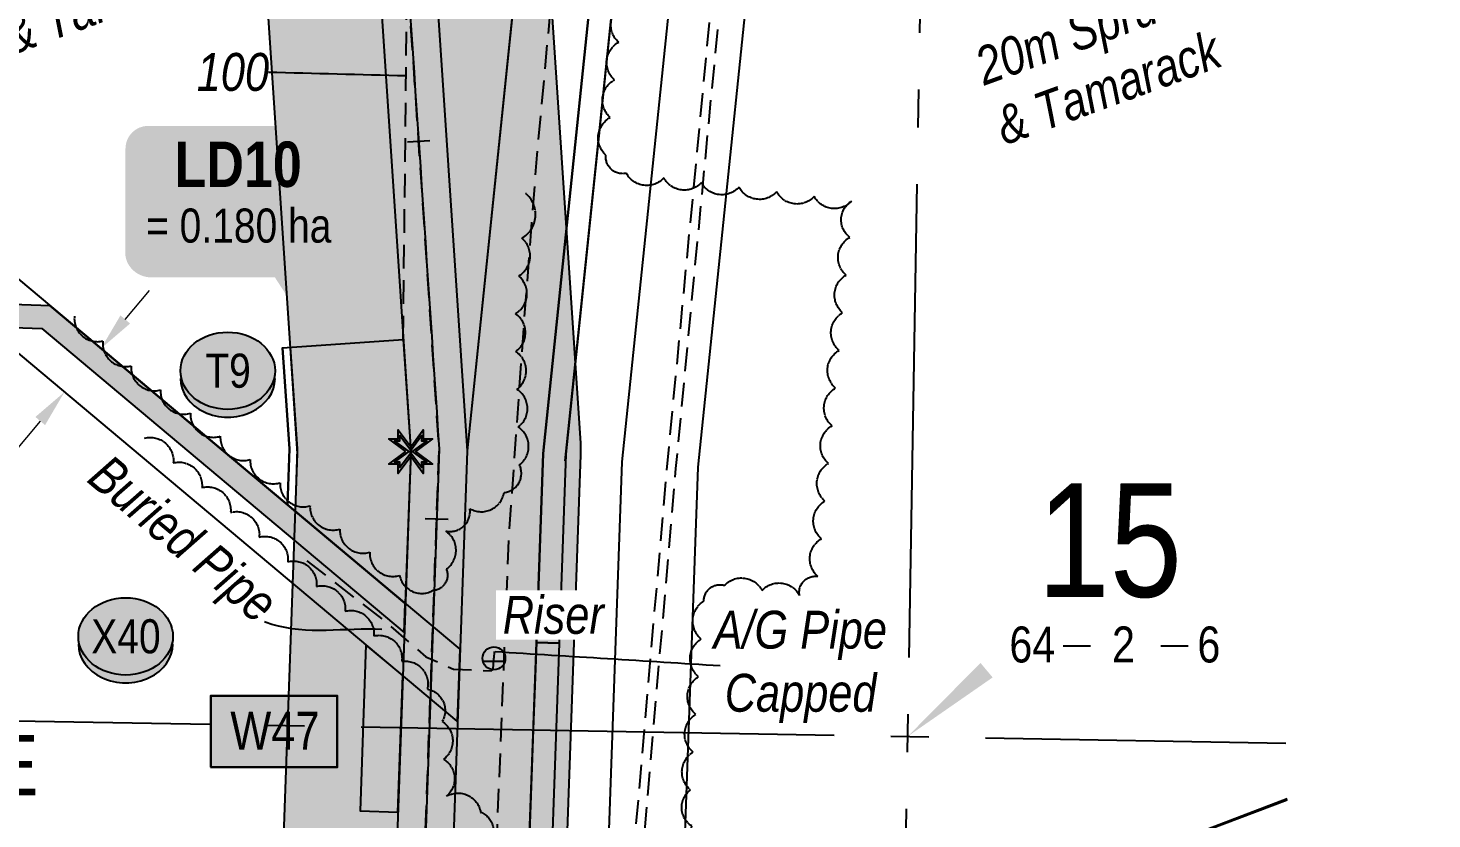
# Model space of a CAD drawing. Extents: x 406232 to 435383, y 6039561 to 6052989.
# Drawn here: x 421205.4 to 421576.4, y 6044034.9 to 6044243.8 of the extents above; entities that cross this region are included whole.
import ezdxf
from ezdxf.enums import TextEntityAlignment as Align

# ---------------------------------------------------------------- set-up
doc = ezdxf.new("R2010")
doc.units = 0
doc.header["$LTSCALE"] = 5
doc.header["$PDSIZE"] = 0.5
for name, pattern in [('0', [1, 1, 0]), ('foc-QUARTERLINE', [33, 25, -3, 2, -3]), ('foc-TIELINE', [1.875, 1.25, -0.625]), ('UG_PIPE', [1.875, 1.25, -0.625])]:
    doc.linetypes.add(name, pattern=pattern)
doc.layers.get('Defpoints').update_dxf_attribs({"color": 9})
for name, color, linetype in [('10', 1, 'Continuous'), ('9', 3, 'Continuous'), ('AS-PIPE-AG', 44, 'Continuous'), ('AS-PIPE-UG', 44, 'UG_PIPE'), ('AS-PIPE-UG-T', 44, 'Continuous'), ('AS-SYMBOL', 7, 'Continuous'), ('DETAIL-T', 7, 'Continuous'), ('F-RW', 190, 'Continuous'), ('L-MON', 1, 'Continuous'), ('L-SECLBL', 7, 'Continuous'), ('L-SECQ', 8, 'foc-QUARTERLINE'), ('P-BUFFER-H 100m', 191, 'Continuous'), ('P-BUFFER-H 30m', 51, 'Continuous'), ('P-CHAINAGE-CL', 201, 'foc-TIELINE'), ('P-CROSSINGS', 250, 'Continuous'), ('P-PROPOSED', 10, 'Continuous'), ('P-PROPOSED-H', 21, 'Continuous'), ('P-TEMP-BLOCKS', 250, 'Continuous'), ('P-TEMP-H', 41, 'Continuous'), ('P-TEMP_LOG DECK', 46, 'Continuous'), ('P-TEMP_WORKSPACE', 46, 'Continuous'), ('P-WORKAREA', 113, 'Continuous'), ('P-WORKAREA-H', 111, 'Continuous'), ('T-BUSH', 110, '0'), ('T-BUSH-T', 110, 'Continuous'), ('T-TIE', 201, 'foc-TIELINE'), ('WETLAND', 143, 'Continuous')]:
    doc.layers.add(name, color=color, linetype=linetype)
for name, color, linetype, lineweight in [('AS-GENERAL', 48, 'Continuous', 18), ('F-RW-T', 190, 'Continuous', 9), ('T-TIE-T', 201, 'Continuous', 18)]:
    doc.layers.add(name, color=color, linetype=linetype, lineweight=lineweight)
doc.layers.add('P-100m WELL BORE BUFFER', color=7, linetype='Continuous', true_color=0xf5ffd6)
doc.styles.add('80', font='ARIALN.TTF', dxfattribs={"height": 10})
doc.styles.add('80CG', font='ARIALN.TTF', dxfattribs={"height": 10})
doc.styles.add('80L', font='ARIALN.TTF', dxfattribs={"height": 10})
doc.styles.add('BOLD', font='ARIALNB.TTF')
doc.styles.add('Crossing', font='ARIALN.TTF', dxfattribs={"height": 10})
doc.styles.add('SIMPLEX', font='ARIALN.TTF')
doc.dimstyles.new('Compass 5 000', dxfattribs={"dimscale": 5, "dimtxt": 9, "dimasz": 2, "dimexe": 0.2, "dimexo": 0.0625, "dimgap": 0.5, "dimtad": 0, "dimtih": 1, "dimtoh": 1, "dimzin": 0, "dimdsep": 46, "dimtxsty": '80CG', "dimcen": 0.1, "dimse1": 1, "dimse2": 1, "dimclrd": 256, "dimclrt": 256, "dimaunit": 1, "dimadec": 4, "dimazin": 0, "dimtfac": 0.06, "dimtofl": 0, "dimtmove": 0, "dimatfit": 1, "dimfxl": 0.2, "dimtolj": 1, "dimtzin": 0, "dimlwd": -1, "dimarcsym": 0})

# ---------------------------------------------------------------- blocks, each defined once
blk = doc.blocks.new('L-SECLBL')
at = {"layer": '9', "color": 7}
for p, q in [((-5.08, -27.83), (-12.29, -27.83)), ((20.7, -27.83), (13.5, -27.83))]:
    blk.add_line(p, q, dxfattribs=at)
at = {"layer": '10', "color": 2, "style": 'SIMPLEX'}
blk.add_attdef('SEC', text='', height=30, dxfattribs=at).set_placement((0, 0), align=Align.MIDDLE)
at = {"layer": '10', "color": 5, "style": '80L'}
blk.add_attdef('TWP', text='', height=9.5, dxfattribs=at).set_placement((-14.43, -27.37), align=Align.MIDDLE_RIGHT)
blk.add_attdef('RGE', text='', height=9.5, dxfattribs=at).set_placement((3.62, -27.37), align=Align.MIDDLE_CENTER)
blk.add_attdef('MER', text='', height=9.5, dxfattribs=at).set_placement((23.17, -27.37), align=Align.MIDDLE_LEFT)
blk = doc.blocks.new('*D485')
at = {"layer": 'Defpoints', "color": 0, "transparency": 16777216}
for p in [(421215.07, 6044147.67), (421252.46, 6044135.89), (421242.83, 6044124.4)]:
    blk.add_point(p, dxfattribs=at)
at = {"layer": 'F-RW-T', "transparency": 16777216}
for p, q in [((421231.13, 6044166.82), (421237.55, 6044174.49)), ((421208.65, 6044140), (421194.21, 6044122.78)), ((421194.21, 6044122.78), (421184.21, 6044122.78))]:
    blk.add_line(p, q, dxfattribs=at)
for points in [[(421229.85, 6044167.89), (421232.4, 6044165.75), (421224.7, 6044159.16)], [(421207.37, 6044141.07), (421209.93, 6044138.93), (421215.07, 6044147.67)]]:
    blk.add_solid(points, dxfattribs=at)
at = {"layer": 'F-RW-T', "transparency": 16777216, "insert": (421145.13, 6044122.78), "char_height": 10, "attachment_point": 5, "style": '80CG'}
blk.add_mtext('\\A1;CNRL\\P15.00 P/L R/W\\PPlan 872 0285\\PPLA 850949\\P(22081-1)', dxfattribs=at)
blk = doc.blocks.new('RISER')
h = blk.add_hatch(color=255)
h.dxf.hatch_style = 1
edge = h.paths.add_edge_path()
edge.add_arc((0, 0), 0.7, 0, 360)
blk.add_hatch(color=48).paths.add_polyline_path([(0.581, -0.15), (-0.581, -0.15, 0.774597)])
at = {"color": 48}
blk.add_line((-0.581, -0.15), (0.581, -0.15), dxfattribs=at)
blk.add_circle((0, 0), 0.6, dxfattribs=at)
blk = doc.blocks.new('xing3')
h = blk.add_hatch(color=250)
h.dxf.hatch_style = 1
edge = h.paths.add_edge_path()
edge.add_ellipse((0, -2.05), major_axis=(-12.5, 0), ratio=0.816297, start_angle=0, end_angle=180)
edge.add_line((12.5, -2.05), (12.5, 0))
edge.add_ellipse((0, 0), major_axis=(-12.5, 0), ratio=0.816297, start_angle=0, end_angle=180, ccw=False)
edge.add_line((-12.5, 0), (-12.5, -2.05))
at = {"layer": 'P-BUFFER-H 100m'}
h = blk.add_hatch(color=256, dxfattribs=at)
h.dxf.hatch_style = 1
edge = h.paths.add_edge_path()
edge.add_ellipse((0, 0), major_axis=(-12.5, 0), ratio=0.816297, start_angle=0, end_angle=360)
at = {"color": 250}
blk.add_ellipse((0, 0), major_axis=(-12.5, 0), ratio=0.816297, dxfattribs=at)
blk.add_ellipse((0, -2.05), major_axis=(-12.5, 0), ratio=0.816297, start_param=0, end_param=3.141593, dxfattribs=at)
at = {"color": 250, "style": 'Crossing'}
blk.add_attdef('CROSSING', text='', height=9, dxfattribs=at).set_placement((0.09, 0.02), align=Align.MIDDLE_CENTER)
at = {"color": 250, "style": 'Crossing', "flags": 1}
for tag, p in [('OWNER', (0.09, -12.49)), ('DESCRIPTION', (0.09, -25.77)), ('LOCATION', (0.09, -39.3)), ('DWG_REF', (0.09, -52.84))]:
    blk.add_attdef(tag, text='', height=9, dxfattribs=at).set_placement(p, align=Align.MIDDLE_CENTER)
blk = doc.blocks.new('*U615')
h = blk.add_hatch(color=191)
edge = h.paths.add_edge_path()
edge.add_line((-24, -20), (24, -20))
edge.add_arc((24, -14), 6, 270, 360)
edge.add_line((30, -14), (30, 12.5))
edge.add_arc((24, 12.5), 6, 0, 90)
edge.add_line((24, 18.5), (-24, 18.5))
edge.add_arc((-24, 12.5), 6, 90, 180)
edge.add_line((-30, 12.5), (-30, -14))
edge.add_arc((-24, -14), 6, 180, 270)
at = {"color": 250, "flags": 128}
blk.add_lwpolyline([(-24, -20, 3, 3, 0), (24, -20, 3, 3, 0.414214), (30, -14, 3, 3, 0), (30, 12.5, 3, 0, 0.414214), (24, 18.5, 0, 0, 0), (-24, 18.5, 0, 0, 0.414214), (-30, 12.5, 0, 0, 0), (-30, -14, 0, 3, 0.414214)], format="xyseb", close=True, dxfattribs=at)
at = {"flags": 128}
blk.add_lwpolyline([(25.62, -46.41, 0, 7.5, 0), (0, 0, 0, 0, 0)], format="xyseb", dxfattribs=at)
at = {"color": 250}
for tag, p, height, style in [('TEMP_AREA_W1_001', (-9.21, 2.24), 12, 'BOLD'), ('ENTER_TEXT_001', (-30.66, -12.47), 9, '80')]:
    blk.add_attdef(tag, p, '', height=height, dxfattribs=dict(at, style=style))
blk = doc.blocks.new('TEMP')
h = blk.add_hatch(color=255)
h.dxf.hatch_style = 1
h.paths.add_polyline_path([(0, 0.251), (-0.666, 1.152), (-0.666, 0.666), (-1.152, 0.666), (-0.251, 0), (-1.152, -0.666), (-0.666, -0.666), (-0.666, -1.152), (0, -0.251), (0.666, -1.152), (0.666, -0.666), (1.152, -0.666), (0.251, 0), (1.152, 0.666), (0.666, 0.666), (0.666, 1.152)])
h.paths.add_polyline_path([(0.566, 0.849), (0.566, 0.566), (0.849, 0.566), (0.083, 0), (0.849, -0.566), (0.566, -0.566), (0.566, -0.849), (0, -0.083), (-0.566, -0.849), (-0.566, -0.566), (-0.849, -0.566), (-0.083, 0), (-0.849, 0.566), (-0.566, 0.566), (-0.566, 0.849), (0, 0.083)], flags=16)
h = blk.add_hatch(color=1)
h.dxf.hatch_style = 1
h.paths.add_polyline_path([(0, 0.083), (-0.566, 0.849), (-0.566, 0.566), (-0.849, 0.566), (-0.083, 0), (-0.849, -0.566), (-0.566, -0.566), (-0.566, -0.849), (0, -0.083), (0.566, -0.849), (0.566, -0.566), (0.849, -0.566), (0.083, 0), (0.849, 0.566), (0.566, 0.566), (0.566, 0.849)])
at = {"color": 1}
for p, q in [((-0.083, 0), (0.083, 0)), ((0, 0.083), (0, -0.083))]:
    blk.add_line(p, q, dxfattribs=at)
at = {"color": 255, "flags": 128}
blk.add_lwpolyline([(-0.251, 0), (-1.152, 0.666), (-0.666, 0.666), (-0.666, 1.152), (0, 0.251), (0.666, 1.152), (0.666, 0.666), (1.152, 0.666), (0.251, 0), (1.152, -0.666), (0.666, -0.666), (0.666, -1.152), (0, -0.251), (-0.666, -1.152), (-0.666, -0.666), (-1.152, -0.666)], close=True, dxfattribs=at)
at = {"color": 1, "flags": 128}
blk.add_lwpolyline([(-0.083, 0), (-0.849, 0.566), (-0.566, 0.566), (-0.566, 0.849), (0, 0.083), (0.566, 0.849), (0.566, 0.566), (0.849, 0.566), (0.083, 0), (0.849, -0.566), (0.566, -0.566), (0.566, -0.849), (0, -0.083), (-0.566, -0.849), (-0.566, -0.566), (-0.849, -0.566)], close=True, dxfattribs=at)
blk = doc.blocks.new('Temporary Area')
h = blk.add_hatch(color=191)
h.dxf.hatch_style = 1
h.paths.add_polyline_path([(-16.83, -9.44), (16.33, -9.44), (16.33, 9.05), (-16.83, 9.05)])
at = {"color": 250}
for points in [[(-17.03, -9.64), (16.53, -9.64), (16.53, 9.25), (-17.03, 9.25)], [(-16.93, -9.54), (16.43, -9.54), (16.43, 9.15), (-16.93, 9.15)]]:
    blk.add_lwpolyline(points, close=True, dxfattribs=at)
at = {"color": 250, "style": '80L'}
blk.add_attdef('TEMPORARY', text='', height=9, dxfattribs=at).set_placement((0, -0.15), align=Align.MIDDLE_CENTER)
blk = doc.blocks.new('xing2')
h = blk.add_hatch(color=50)
h.dxf.hatch_style = 1
edge = h.paths.add_edge_path()
edge.add_ellipse((0, 0), major_axis=(-12.5, 0), ratio=0.816297, start_angle=0, end_angle=360)
h = blk.add_hatch(color=250)
h.dxf.hatch_style = 1
edge = h.paths.add_edge_path()
edge.add_ellipse((0, -2.05), major_axis=(-12.5, 0), ratio=0.816297, start_angle=0, end_angle=180)
edge.add_line((12.5, -2.05), (12.5, 0))
edge.add_ellipse((0, 0), major_axis=(-12.5, 0), ratio=0.816297, start_angle=0, end_angle=180, ccw=False)
edge.add_line((-12.5, 0), (-12.5, -2.05))
at = {"color": 250}
blk.add_ellipse((0, 0), major_axis=(-12.5, 0), ratio=0.816297, dxfattribs=at)
blk.add_ellipse((0, -2.05), major_axis=(-12.5, 0), ratio=0.816297, start_param=0, end_param=3.141593, dxfattribs=at)
at = {"color": 250, "style": 'Crossing'}
blk.add_attdef('CROSSING', text='', height=9, dxfattribs=at).set_placement((0.09, 0.02), align=Align.MIDDLE_CENTER)
at = {"color": 250, "style": 'Crossing', "flags": 1}
for tag, p in [('OWNER', (0.09, -12.49)), ('DESCRIPTION', (0.09, -25.77)), ('LOCATION', (0.09, -39.3)), ('DWG_REF', (0.09, -52.84))]:
    blk.add_attdef(tag, text='', height=9, dxfattribs=at).set_placement(p, align=Align.MIDDLE_CENTER)

msp = doc.modelspace()

# ---------------------------------------------------------------- hatches: boundary and pattern name
at = {"layer": 'P-BUFFER-H 30m'}
h = msp.add_hatch(color=256, dxfattribs=at)
h.dxf.hatch_style = 1
edge = h.paths.add_edge_path()
edge.add_line((422078.669, 6046739.07), (422091.406, 6046743.276))
edge.add_line((422091.406, 6046743.276), (422159.052, 6046746.994))
edge.add_arc((422157.406, 6046776.935), 29.986, 273.1459, 290.20378)
edge.add_line((422167.762, 6046748.794), (422184.143, 6046754.822))
edge.add_arc((422173.786, 6046782.963), 29.986, 290.20378, 320.86286)
edge.add_line((422197.045, 6046764.037), (422348.716, 6046950.421))
edge.add_arc((422325.458, 6046969.348), 29.986, 320.86286, 323.33395)
edge.add_line((422349.51, 6046951.441), (422399.023, 6047017.95))
edge.add_arc((422374.97, 6047035.856), 29.986, 323.33395, 335.22695)
edge.add_line((422402.197, 6047023.291), (422416.923, 6047055.2))
edge.add_arc((422389.696, 6047067.765), 29.986, 335.22695, 389.96272)
edge.add_line((422415.675, 6047082.741), (422097.869, 6047634.025))
edge.add_line((422097.869, 6047634.025), (422176.617, 6047866.451))
edge.add_arc((422148.217, 6047876.073), 29.986, 341.28303, 350.34858)
edge.add_line((422177.779, 6047871.046), (422216.802, 6048100.513))
edge.add_line((422216.802, 6048100.513), (422619.954, 6048513.275))
edge.add_arc((422598.502, 6048534.228), 29.986, 315.6749, 328.0327)
edge.add_arc((423027.778, 6049193.767), 786.938, 233.619087, 239.124397, ccw=False)
edge.add_line((422561.006, 6048560.211), (422153.361, 6048142.848))
edge.add_arc((422174.813, 6048121.896), 29.986, 135.6749, 170.34853)
edge.add_line((422145.251, 6048126.923), (422104.471, 6047887.126))
edge.add_line((422104.471, 6047887.126), (422020.339, 6047638.81))
edge.add_arc((422048.739, 6047629.188), 29.986, 161.28303, 209.96272)
edge.add_line((422022.76, 6047614.212), (422339.099, 6047065.472))
edge.add_line((422339.099, 6047065.472), (422336.093, 6047058.958))
edge.add_line((422336.093, 6047058.958), (422289.957, 6046996.985))
edge.add_line((422289.957, 6046996.985), (422147.087, 6046821.416))
edge.add_line((422147.087, 6046821.416), (422081.327, 6046817.801))
edge.add_arc((422082.973, 6046787.86), 29.986, 93.1459, 108.27547)
edge.add_line((422073.57, 6046816.334), (422044.337, 6046806.68))
edge.add_arc((422053.741, 6046778.206), 29.986, 108.27547, 136.71459)
edge.add_line((422031.912, 6046798.766), (421950.911, 6046712.766))
edge.add_arc((421972.74, 6046692.206), 29.986, 136.71459, 153.9725)
edge.add_line((421945.794, 6046705.365), (421829.892, 6046468.019))
edge.add_line((421829.892, 6046468.019), (421682.659, 6046318.916))
edge.add_arc((421703.995, 6046297.847), 29.986, 135.36133, 149.54377)
edge.add_line((421678.147, 6046313.046), (421542.211, 6046081.869))
edge.add_line((421542.211, 6046081.869), (421518.908, 6046052.69))
edge.add_arc((421542.34, 6046033.978), 29.986, 141.38985, 231.38985)
edge.add_line((421523.628, 6046010.546), (421558.775, 6045982.478))
edge.add_line((421558.775, 6045982.478), (421517.661, 6045930.994))
edge.add_arc((421541.092, 6045912.282), 29.986, 141.38985, 231.38985)
edge.add_line((421522.38, 6045888.85), (421539.649, 6045875.06))
edge.add_line((421539.649, 6045875.06), (421549.279, 6045736.701))
edge.add_line((421549.279, 6045736.701), (421371.933, 6045442.559))
edge.add_line((421371.933, 6045442.559), (421241.803, 6045246.163))
edge.add_arc((421266.8, 6045229.601), 29.986, 146.47195, 178.67792)
edge.add_line((421236.822, 6045230.292), (421226.276, 6044773.342))
edge.add_arc((421256.255, 6044772.65), 29.986, 178.67792, 186.87826)
edge.add_line((421226.484, 6044769.059), (421243.384, 6044628.964))
edge.add_line((421243.384, 6044628.964), (421276.513, 6044131.456))
edge.add_line((421276.513, 6044131.456), (421265.916, 6043833.544))
edge.add_line((421265.916, 6043833.544), (421226.079, 6042854.329))
edge.add_line((421226.079, 6042854.329), (421217.113, 6042635.181))
edge.add_line((421217.113, 6042635.181), (421201.691, 6042634.376))
edge.add_arc((421203.255, 6042604.431), 29.986, 92.98912, 124.70638)
edge.add_line((421186.181, 6042629.082), (421141.768, 6042598.321))
edge.add_line((421141.768, 6042598.321), (421082.239, 6042574.607))
edge.add_line((421082.239, 6042574.607), (420991.134, 6042558.346))
edge.add_arc((420996.402, 6042528.826), 29.986, 100.11985, 107.66455)
edge.add_line((420987.303, 6042557.399), (420935.116, 6042540.779))
edge.add_arc((420944.215, 6042512.207), 29.986, 107.66455, 188.71673)
edge.add_line((420914.575, 6042507.662), (420925.485, 6042436.504))
edge.add_arc((420955.125, 6042441.048), 29.986, 188.71673, 293.19001)
edge.add_arc((420969.945, 6042443.319), 29.986, 264.23499, 368.71673)
edge.add_line((420999.585, 6042447.864), (420994.502, 6042481.016))
edge.add_line((420994.502, 6042481.016), (421007.225, 6042485.068))
edge.add_line((421007.225, 6042485.068), (421057.718, 6042494.08))
edge.add_line((421057.718, 6042494.08), (421087.36, 6042336.645))
edge.add_arc((421116.829, 6042342.193), 29.986, 190.66276, 295.14027)
edge.add_arc((421131.563, 6042344.967), 29.986, 266.18524, 370.66276)
edge.add_line((421161.032, 6042350.515), (421130.419, 6042513.105))
edge.add_line((421130.419, 6042513.105), (421174.267, 6042530.573))
edge.add_arc((421163.17, 6042558.43), 29.986, 291.72064, 304.70638)
edge.add_line((421180.243, 6042533.779), (421218.361, 6042560.179))
edge.add_line((421218.361, 6042560.179), (421261.944, 6042562.454))
edge.add_arc((421260.38, 6042592.4), 29.986, 272.98912, 357.65718)
edge.add_line((421290.341, 6042591.174), (421300.983, 6042851.272))
edge.add_line((421300.983, 6042851.272), (421340.824, 6043830.611))
edge.add_arc((421310.863, 6043831.83), 29.986, 357.67037, 357.96277)
edge.add_line((421340.83, 6043830.764), (421351.513, 6044131.087))
edge.add_arc((421321.546, 6044132.153), 29.986, 357.96277, 363.80973)
edge.add_line((421351.466, 6044134.145), (421318.071, 6044635.642))
edge.add_arc((421288.151, 6044633.65), 29.986, 3.80973, 6.88899)
edge.add_line((421317.92, 6044637.247), (421301.297, 6044774.84))
edge.add_line((421301.297, 6044774.84), (421311.468, 6045215.581))
edge.add_line((421311.468, 6045215.581), (421434.955, 6045401.951))
edge.add_arc((421409.958, 6045418.514), 29.986, 326.47195, 328.91305)
edge.add_line((421435.638, 6045403.031), (421620.817, 6045710.164))
edge.add_arc((421595.137, 6045725.647), 29.986, 328.91305, 363.98161)
edge.add_line((421625.051, 6045727.729), (421613.063, 6045899.966))
edge.add_arc((421583.149, 6045897.884), 29.986, 3.98161, 45.395)
edge.add_line((421604.205, 6045919.233), (421645.422, 6045970.846))
edge.add_arc((421621.991, 6045989.558), 29.986, 321.38985, 411.38985)
edge.add_line((421640.703, 6046012.989), (421605.299, 6046041.262))
edge.add_line((421605.299, 6046041.262), (421739.932, 6046270.224))
edge.add_line((421739.932, 6046270.224), (421888.413, 6046420.589))
edge.add_arc((421867.076, 6046441.659), 29.986, 315.36133, 333.9725)
edge.add_line((421894.021, 6046428.501), (422010.162, 6046666.336))
edge.add_line((422010.162, 6046666.336), (422078.669, 6046739.07))
at = {"layer": 'P-PROPOSED-H'}
h = msp.add_hatch(color=256, dxfattribs=at)
h.dxf.hatch_style = 1
edge = h.paths.add_edge_path()
edge.add_line((421288.151, 6044633.65), (421271.269, 6044773.38))
edge.add_line((421271.269, 6044773.38), (421281.69, 6045224.927))
edge.add_line((421281.69, 6045224.927), (421409.958, 6045418.514))
edge.add_line((421409.958, 6045418.514), (421595.137, 6045725.647))
edge.add_line((421595.137, 6045725.647), (421583.149, 6045897.884))
edge.add_line((421583.149, 6045897.884), (421562.164, 6045914.641))
edge.add_line((421562.164, 6045914.641), (421621.991, 6045989.558))
edge.add_line((421621.991, 6045989.558), (421563.412, 6046036.337))
edge.add_line((421563.412, 6046036.337), (421579.359, 6046056.306))
edge.add_line((421579.359, 6046056.306), (421715.974, 6046288.639))
edge.add_line((421715.974, 6046288.639), (421867.076, 6046441.659))
edge.add_line((421867.076, 6046441.659), (421985.214, 6046683.583))
edge.add_line((421985.214, 6046683.583), (422062.05, 6046765.161))
edge.add_line((422062.05, 6046765.161), (422085.784, 6046772.999))
edge.add_line((422085.784, 6046772.999), (422157.406, 6046776.935))
edge.add_line((422157.406, 6046776.935), (422173.786, 6046782.963))
edge.add_line((422173.786, 6046782.963), (422325.458, 6046969.348))
edge.add_line((422325.458, 6046969.348), (422374.97, 6047035.856))
edge.add_line((422374.97, 6047035.856), (422389.696, 6047067.765))
edge.add_line((422389.696, 6047067.765), (422065.116, 6047630.8))
edge.add_line((422065.116, 6047630.8), (422148.217, 6047876.073))
edge.add_line((422148.217, 6047876.073), (422188.809, 6048114.768))
edge.add_line((422188.809, 6048114.768), (422598.502, 6048534.228))
edge.add_arc((423027.778, 6049193.767), 786.938, 235.830003, 236.941005, ccw=False)
edge.add_line((422585.794, 6048542.675), (422174.813, 6048121.896))
edge.add_line((422174.813, 6048121.896), (422133.634, 6047879.756))
edge.add_line((422133.634, 6047879.756), (422048.739, 6047629.188))
edge.add_line((422048.739, 6047629.188), (422372.83, 6047067.001))
edge.add_line((422372.83, 6047067.001), (422362.011, 6047043.557))
edge.add_line((422362.011, 6047043.557), (422313.624, 6046978.56))
edge.add_line((422313.624, 6046978.56), (422164.751, 6046795.615))
edge.add_line((422164.751, 6046795.615), (422154.338, 6046791.783))
edge.add_line((422154.338, 6046791.783), (422082.973, 6046787.86))
edge.add_line((422082.973, 6046787.86), (422053.741, 6046778.206))
edge.add_line((422053.741, 6046778.206), (421972.74, 6046692.206))
edge.add_line((421972.74, 6046692.206), (421854.681, 6046450.445))
edge.add_line((421854.681, 6046450.445), (421703.995, 6046297.847))
edge.add_line((421703.995, 6046297.847), (421566.976, 6046064.827))
edge.add_line((421566.976, 6046064.827), (421542.34, 6046033.978))
edge.add_line((421542.34, 6046033.978), (421600.919, 6045987.198))
edge.add_line((421600.919, 6045987.198), (421541.092, 6045912.282))
edge.add_line((421541.092, 6045912.282), (421568.649, 6045890.276))
edge.add_line((421568.649, 6045890.276), (421579.851, 6045729.331))
edge.add_line((421579.851, 6045729.331), (421397.283, 6045426.529))
edge.add_line((421397.283, 6045426.529), (421266.8, 6045229.601))
edge.add_line((421266.8, 6045229.601), (421256.255, 6044772.65))
edge.add_line((421256.255, 6044772.65), (421273.25, 6044631.758))
edge.add_line((421273.25, 6044631.758), (421306.535, 6044131.921))
edge.add_line((421306.535, 6044131.921), (421295.88, 6043832.401))
edge.add_line((421295.88, 6043832.401), (421256.041, 6042853.11))
edge.add_line((421256.041, 6042853.11), (421245.958, 6042606.66))
edge.add_line((421245.958, 6042606.66), (421203.255, 6042604.431))
edge.add_line((421203.255, 6042604.431), (421156.036, 6042571.727))
edge.add_line((421156.036, 6042571.727), (421090.506, 6042545.622))
edge.add_line((421090.506, 6042545.622), (420996.402, 6042528.826))
edge.add_line((420996.402, 6042528.826), (420944.215, 6042512.207))
edge.add_line((420944.215, 6042512.207), (420955.125, 6042441.048))
edge.add_line((420955.125, 6042441.048), (420969.945, 6042443.319))
edge.add_line((420969.945, 6042443.319), (420960.978, 6042501.81))
edge.add_line((420960.978, 6042501.81), (421000.01, 6042514.24))
edge.add_line((421000.01, 6042514.24), (421081.691, 6042528.819))
edge.add_line((421081.691, 6042528.819), (421116.829, 6042342.193))
edge.add_line((421116.829, 6042342.193), (421131.563, 6042344.967))
edge.add_line((421131.563, 6042344.967), (421096.382, 6042531.824))
edge.add_line((421096.382, 6042531.824), (421163.17, 6042558.43))
edge.add_line((421163.17, 6042558.43), (421208.29, 6042589.68))
edge.add_line((421208.29, 6042589.68), (421260.38, 6042592.4))
edge.add_line((421260.38, 6042592.4), (421271.021, 6042852.497))
edge.add_line((421271.021, 6042852.497), (421310.863, 6043831.83))
edge.add_line((421310.863, 6043831.83), (421321.546, 6044132.153))
edge.add_line((421321.546, 6044132.153), (421288.151, 6044633.65))
at = {"layer": 'P-TEMP-H'}
h = msp.add_hatch(color=256, dxfattribs=at)
h.dxf.hatch_style = 1
h.paths.add_polyline_path([(421272.693, 6044159.352), (421274.555, 6044132.648), (421274.027, 6044117.816), (421305.106, 6044091.768), (421306.535, 6044131.921), (421304.56, 6044161.573)], flags=17)
h.paths.add_polyline_path([(421272.693, 6044159.352), (421274.555, 6044132.648)], flags=0)
edge = h.paths.add_edge_path(flags=17)
edge.add_line((421274.555, 6044132.648), (421274.027, 6044117.816))
edge.add_line((421274.555, 6044132.648), (421272.693, 6044159.352))
edge.add_line((421272.693, 6044159.352), (421304.56, 6044161.573))
edge.add_line((421304.56, 6044161.573), (421306.535, 6044131.921))
edge.add_line((421306.535, 6044131.921), (421305.106, 6044091.768))
edge.add_line((421305.106, 6044091.768), (421274.027, 6044117.816))
h = msp.add_hatch(color=256, dxfattribs=at)
h.dxf.hatch_style = 1
h.paths.add_polyline_path([(421303.148, 6044036.711), (421304.431, 6044072.772), (421294.718, 6044080.912), (421293.159, 6044037.067)])
at = {"layer": 'P-WORKAREA-H'}
h = msp.add_hatch(color=256, dxfattribs=at)
h.dxf.hatch_style = 1
h.paths.add_polyline_path([(421305.106, 6044091.768), (421211.309, 6044170.382), (421093.241, 6044174.52), (421084.645, 6044117.496), (421071.146, 6043524.897), (421050.753, 6043484.896), (420520.054, 6042707.77), (420502.73, 6042670.065), (420500.642, 6042647.053), (420505.888, 6042626.028), (420641.427, 6042429.513), (420684.358, 6042379.48), (420689.428, 6042382.781), (420646.185, 6042433.178), (420511.443, 6042628.536), (420506.707, 6042647.521), (420508.61, 6042668.497), (420525.292, 6042704.806), (421055.922, 6043481.83), (421077.11, 6043523.393), (421090.632, 6044116.979), (421098.374, 6044168.34), (421209.038, 6044164.46), (421304.836, 6044084.17)])
h = msp.add_hatch(color=256, dxfattribs=at)
h.dxf.hatch_style = 1
h.paths.add_polyline_path([(421305.106, 6044091.768), (421211.309, 6044170.382), (421093.241, 6044174.52), (421084.645, 6044117.496), (421071.146, 6043524.897), (421050.753, 6043484.896), (420520.054, 6042707.77), (420502.73, 6042670.065), (420500.642, 6042647.053), (420505.888, 6042626.028), (420641.427, 6042429.513), (420684.358, 6042379.48), (420689.428, 6042382.781), (420646.185, 6042433.178), (420511.443, 6042628.536), (420506.707, 6042647.521), (420508.61, 6042668.497), (420525.292, 6042704.806), (421055.922, 6043481.83), (421077.11, 6043523.393), (421090.632, 6044116.979), (421098.374, 6044168.34), (421209.038, 6044164.46), (421304.836, 6044084.17)])

# ---------------------------------------------------------------- linework, layer by layer
at = {"layer": 'AS-PIPE-AG', "flags": 128}
msp.add_lwpolyline([(421328.579, 6044079.118), (421328.544, 6044077.313)], dxfattribs=at)
at = {"layer": 'AS-PIPE-UG', "flags": 128}
for points in [[(421528.638, 6045981.788), (421521.535, 6045972.626), (421474.297, 6045913.767), (421461.669, 6045899.735), (421442.982, 6045890.488), (421440.95, 6045886.457), (421440.713, 6045882.562), (421444.007, 6045862.559), (421426.888, 6045620.502), (421423.779, 6045568.39), (421421.749, 6045543.844), (421419.643, 6045525.329), (421415.21, 6045514.95), (421413.991, 6045512.197), (421408.891, 6045503.486), (421405.322, 6045497.293), (421395.079, 6045482.323), (421383.873, 6045465.81), (421317.022, 6045373.547), (421305.01, 6045356.727), (421299.059, 6045343.543), (421296.866, 6045256.436), (421286.832, 6044823.714), (421286.707, 6044809.661), (421288.743, 6044801.843), (421291.907, 6044799.447), (421294.33, 6044798.935), (421327.587, 6044799.273), (421347.377, 6044799.249), (421352.791, 6044796.13), (421353.826, 6044791.551), (421349.974, 6044627.338), (421349.931, 6044613.902), (421349.943, 6044607.451), (421351.03, 6044599.656), (421354.079, 6044594.659), (421404.632, 6044522.382), (421412.576, 6044510.346), (421413.473, 6044506.156), (421412.081, 6044501.287), (421376.549, 6044127.427), (421368.114, 6044029.838), (421367.115, 6044013.744), (421365.379, 6044006.308), (421363.23, 6043983.501), (421363.215, 6043983.537), (421354.109, 6043946.564), (421348.771, 6043830.297), (421315.724, 6042979.818), (421314.821, 6042959.38), (421316.57, 6042950.433), (421322.305, 6042943.424), (421327.742, 6042936.473), (421327.956, 6042925.926), (421324.628, 6042849.794), (421316.165, 6042592.421), (421316.507, 6042575.835), (421314.228, 6042574.747), (421307.107, 6042572.899), (421296.139, 6042570.26), (421222.562, 6042552.598), (421153.364, 6042518.546), (421134.483, 6042514.602), (421116.384, 6042509.964), (421117.646, 6042497.53), (421135.896, 6042388.08)], [(421526.364, 6045982.813), (421517.929, 6045971.934), (421470.691, 6045913.075), (421458.063, 6045899.043), (421439.376, 6045889.796), (421437.344, 6045885.765), (421437.107, 6045881.87), (421440.401, 6045861.867), (421423.282, 6045619.81), (421420.173, 6045567.698), (421418.143, 6045543.152), (421416.037, 6045524.637), (421412.787, 6045512.666), (421408.23, 6045503.972), (421404.839, 6045497.428), (421404.831, 6045497.415), (421391.473, 6045481.631), (421380.267, 6045465.118), (421313.416, 6045372.855), (421301.404, 6045356.035), (421296.594, 6045345.38), (421294.297, 6045254.124), (421284.263, 6044821.402), (421284.138, 6044807.349), (421286.174, 6044799.531), (421289.338, 6044797.135), (421291.761, 6044796.623), (421325.018, 6044796.961), (421344.808, 6044796.937), (421350.222, 6044793.818), (421351.257, 6044789.239), (421347.405, 6044625.026), (421347.362, 6044611.59), (421347.374, 6044605.139), (421348.461, 6044597.344), (421351.51, 6044592.347), (421402.063, 6044520.07), (421410.007, 6044508.034), (421410.904, 6044503.844), (421409.512, 6044498.975), (421373.98, 6044125.115), (421365.545, 6044027.526), (421364.546, 6044011.432), (421362.81, 6044003.996), (421360.661, 6043981.189), (421360.646, 6043981.225), (421351.54, 6043944.252), (421346.202, 6043827.985), (421313.155, 6042977.506), (421312.252, 6042957.068), (421314.001, 6042948.121), (421319.736, 6042941.112), (421325.173, 6042934.161), (421325.387, 6042923.614), (421322.059, 6042847.482), (421313.596, 6042590.109), (421313.938, 6042573.523), (421311.659, 6042572.435), (421304.538, 6042570.587), (421293.57, 6042567.948), (421219.993, 6042550.286), (421150.795, 6042516.234), (421131.914, 6042512.29), (421119.28, 6042509.052), (421120.215, 6042499.842), (421138.465, 6042390.392)], [(421359.469, 6044388.28), (421346.041, 6044278.947), (421344.48, 6044261.336), (421342.708, 6044241.09), (421339.868, 6044210.326), (421336.421, 6044165.767), (421332.486, 6044110.38), (421325.138, 6043928.424), (421317.657, 6043741.09), (421314.133, 6043654.429), (421312.044, 6043606.923), (421302.581, 6043364.791), (421297.774, 6043244.656), (421294.923, 6043157.536), (421287.948, 6042996.238), (421283.712, 6042929.234), (421281.975, 6042886.37), (421278.297, 6042777.1), (421272.096, 6042639.37)], [(421279.129, 6044103.093), (421299.951, 6044086.915), (421310.548, 6044077.721), (421317.884, 6044074.456), (421323.242, 6044074.237), (421327.762, 6044074.048), (421328.354, 6044074.369), (421328.544, 6044077.313)]]:
    msp.add_lwpolyline(points, dxfattribs=at)
at = {"layer": 'Defpoints', "color": 6}
for p, q in [((421347.395, 6044129.474), (421388.04, 6044521.601)), ((421321.546, 6044132.153), (421358.815, 6044491.712))]:
    msp.add_line(p, q, dxfattribs=at)
at = {"layer": 'Defpoints'}
msp.add_polyline3d([(421306.429, 6044247.061, 850.124), (421306.761, 6044242.074, 850.29), (421307.094, 6044237.087, 850.354), (421307.427, 6044232.101, 850.518), (421307.76, 6044227.114, 850.575), (421308.093, 6044222.128, 850.662), (421308.425, 6044217.141, 850.813), (421308.758, 6044212.154, 850.809), (421309.091, 6044207.168, 851.069), (421309.424, 6044202.181, 851.327), (421309.757, 6044197.194, 851.386), (421310.089, 6044192.208, 851.611), (421310.422, 6044187.221, 851.92), (421310.755, 6044182.235, 852.082), (421311.088, 6044177.248, 852.315), (421311.421, 6044172.261, 852.579), (421311.753, 6044167.275, 852.506), (421312.086, 6044162.288, 852.657), (421312.419, 6044157.301, 852.794), (421312.752, 6044152.315, 853.012), (421313.085, 6044147.328, 853.166), (421313.417, 6044142.342, 853.223), (421313.75, 6044137.355, 853.359), (421314.063, 6044132.673, 853.54), (421313.874, 6044127.373, 853.638), (421313.697, 6044122.379, 853.706), (421313.519, 6044117.384, 853.861), (421313.341, 6044112.39, 853.965), (421313.164, 6044107.395, 854.151), (421312.986, 6044102.4, 854.32), (421312.808, 6044097.406, 854.489), (421312.631, 6044092.411, 854.491), (421312.453, 6044087.417, 854.532), (421312.275, 6044082.422, 854.577), (421312.098, 6044077.428, 854.672), (421311.92, 6044072.433, 854.763), (421311.742, 6044067.439, 854.974), (421311.565, 6044062.444, 855.01), (421311.387, 6044057.449, 855.176), (421311.209, 6044052.455, 855.288), (421311.032, 6044047.46, 855.317), (421310.854, 6044042.466, 855.3), (421310.676, 6044037.471, 855.522), (421310.499, 6044032.477, 855.528)], dxfattribs=at)
at = {"layer": 'F-RW'}
for points in [[(421354.605, 6044607.607), (421421.736, 6044507.172), (421382.402, 6044127.809), (421377.826, 6043999.18), (421362.2, 6043981.644), (421356.808, 6043830.078), (421320.929, 6042948.142)], [(421300.645, 6042941.345), (421336.832, 6043830.84), (421342.478, 6043989.56), (421358.104, 6044007.096), (421362.448, 6044129.197), (421401.108, 6044502.059), (421334.48, 6044601.742)], [(421313.315, 6044595.648), (421379.432, 6044496.724), (421341.524, 6044131.442), (421339.747, 6044081.493), (421339.018, 6044060.992), (421330.877, 6043832.139), (421307.933, 6043268.007), (421306.723, 6043238.272)], [(421271.021, 6042852.497), (421310.863, 6043831.83), (421321.546, 6044132.153), (421321.546, 6044132.153), (421358.815, 6044491.712), (421293.19, 6044589.776)], [(421306.723, 6043238.272), (421307.933, 6043268.007), (421330.877, 6043832.139), (421336.561, 6043991.935), (421339.747, 6044081.493), (421345.741, 6044081.283), (421342.478, 6043989.56), (421336.87, 6043831.906), (421313.961, 6043268.657), (421312.739, 6043238.604)]]:
    msp.add_lwpolyline(points, dxfattribs=at)
for points in [[(421347.517, 6044131.229), (421345.741, 6044081.283), (421339.747, 6044081.493), (421341.524, 6044131.442), (421379.432, 6044496.724), (421313.315, 6044595.648), (421313.542, 6044606.032), (421313.542, 6044606.032), (421385.621, 6044498.258), (421347.517, 6044131.229)], [(421318.825, 6044060.708), (421120.19, 6044227.188), (421129.821, 6044238.679), (421319.498, 6044079.706)]]:
    msp.add_lwpolyline(points, close=True, dxfattribs=at)
at = {"layer": 'F-RW-T', "flags": 128}
msp.add_lwpolyline([(421305.106, 6044091.768), (421210.101, 6044171.394)], dxfattribs=at)
at = {"layer": 'L-SECLBL', "flags": 128}
msp.add_lwpolyline([(421437.845, 6044056.671, 0, 4.998, 0), (421458.703, 6044074.18, 4.998, 4.998, 0)], format="xyseb", dxfattribs=at)
at = {"layer": 'L-SECQ', "flags": 128}
for points in [[(421424.014, 6043252.684), (421451.683, 6044860.662)], [(420633.569, 6044070.842), (421537.786, 6044054.912)]]:
    msp.add_lwpolyline(points, dxfattribs=at)
at = {"layer": 'P-100m WELL BORE BUFFER', "flags": 128}
msp.add_lwpolyline([(421274.687, 6044159.491), (421276.556, 6044132.682), (421275.97, 6044116.188)], dxfattribs=at)
at = {"layer": 'P-BUFFER-H 30m', "flags": 128}
msp.add_lwpolyline([(421300.983, 6042851.272), (421340.824, 6043830.611, 0.0012758), (421340.83, 6043830.764), (421351.513, 6044131.087, 0.0255177), (421351.466, 6044134.145), (421318.071, 6044635.642, 0.0134366)], format="xyb", dxfattribs=at)
msp.add_lwpolyline([(421243.384, 6044628.964), (421276.513, 6044131.456), (421265.916, 6043833.544), (421226.079, 6042854.329)], dxfattribs=at)
at = {"layer": 'P-CHAINAGE-CL'}
for p, q in [((421311.638, 6044214.037, 850.81), (421305.654, 6044213.637, 850.81)), ((421308.247, 6044213.81), (421309.045, 6044213.864)), ((421316.398, 6044113.968, 853.93), (421310.404, 6044114.181, 853.93)), ((421313.002, 6044114.089), (421313.801, 6044114.061))]:
    msp.add_line(p, q, dxfattribs=at)
at = {"layer": 'P-CHAINAGE-CL', "flags": 128}
msp.add_lwpolyline([(420962.535, 6042442.184), (420952.596, 6042507.008), (420998.206, 6042521.533), (421092.573, 6042538.376), (421158.81, 6042564.763, 0.0567217), (421160.304, 6042565.564), (421205.772, 6042597.055), (421253.169, 6042599.53), (421263.531, 6042852.806), (421303.371, 6043832.097, 0.0012758), (421303.372, 6043832.135), (421314.063, 6044132.673), (421280.679, 6044632.878), (421263.762, 6044773.015), (421274.245, 6045227.264), (421403.532, 6045422.388), (421587.494, 6045727.489), (421575.899, 6045894.08), (421551.628, 6045913.461), (421611.455, 6045988.378), (421552.876, 6046035.158), (421573.167, 6046060.567), (421709.985, 6046293.243), (421860.879, 6046446.052), (421978.977, 6046687.895), (422057.895, 6046771.684), (422084.379, 6046780.43), (422155.872, 6046784.359), (422169.269, 6046789.289), (422319.637, 6046974.084), (422368.491, 6047039.707), (422381.263, 6047067.383), (422056.927, 6047629.994), (422140.925, 6047877.913), (422181.811, 6048118.332), (422592.148, 6048538.451), (422680.425, 6048628.833), (422681.316, 6048717.307)], format="xyb", dxfattribs=at)
at = {"layer": 'P-PROPOSED', "flags": 128}
for points in [[(421271.021, 6042852.497), (421310.863, 6043831.83), (421321.546, 6044132.153), (421288.151, 6044633.65)], [(421273.25, 6044631.758), (421306.535, 6044131.921), (421295.88, 6043832.401), (421256.041, 6042853.11)]]:
    msp.add_lwpolyline(points, dxfattribs=at)
at = {"layer": 'P-TEMP_LOG DECK', "flags": 128}
msp.add_lwpolyline([(421272.693, 6044159.352), (421274.555, 6044132.648), (421274.027, 6044117.816), (421274.555, 6044132.648), (421272.693, 6044159.352), (421304.56, 6044161.573), (421306.535, 6044131.921), (421305.106, 6044091.768), (421274.027, 6044117.816)], dxfattribs=at)
at = {"layer": 'P-TEMP_WORKSPACE', "flags": 128}
msp.add_lwpolyline([(421303.148, 6044036.711), (421304.431, 6044072.772), (421294.718, 6044080.912), (421293.159, 6044037.067), (421303.148, 6044036.711)], dxfattribs=at)
at = {"layer": 'P-WORKAREA'}
msp.add_lwpolyline([(421305.106, 6044091.768), (421211.309, 6044170.382), (421093.241, 6044174.52), (421084.645, 6044117.496), (421071.146, 6043524.897), (421050.753, 6043484.896), (420520.054, 6042707.77), (420502.73, 6042670.065), (420500.642, 6042647.053), (420505.888, 6042626.028), (420641.427, 6042429.513), (420684.358, 6042379.48), (420689.428, 6042382.781), (420646.185, 6042433.178), (420511.443, 6042628.536), (420506.707, 6042647.521), (420508.61, 6042668.497), (420525.292, 6042704.806), (421055.922, 6043481.83), (421077.11, 6043523.393), (421090.632, 6044116.979), (421098.374, 6044168.34), (421209.038, 6044164.46), (421304.836, 6044084.17)], close=True, dxfattribs=at)
at = {"layer": 'T-BUSH', "flags": 128}
for points in [[(421422.592, 6044024.558, -0.5205671), (421417.074, 6044016.223, -0.5205671), (421411.557, 6044007.889, -0.5205671), (421403.901, 6044013.923, -0.5205671), (421396.196, 6044020.29, -0.5205671), (421388.491, 6044026.658, -0.5205671), (421380.786, 6044033.025, -0.5205671), (421380.474, 6044042.556, -0.5205671), (421381.185, 6044052.526, -0.5205671), (421381.896, 6044062.497, -0.5205671), (421382.607, 6044072.467, -0.5205671), (421383.318, 6044082.437, -0.5205671), (421384.029, 6044092.407, -0.5205671), (421389.467, 6044096.571, -0.5205671), (421399.375, 6044095.247, -0.5205671), (421409.282, 6044093.922, -0.5205671), (421414.143, 6044098.938, -0.5205671), (421415.076, 6044108.89, -0.5205671), (421416.009, 6044118.842, -0.5205671), (421416.943, 6044128.794, -0.5205671), (421417.876, 6044138.745, -0.5205671), (421418.809, 6044148.697, -0.5205671), (421419.742, 6044158.649, -0.5205671), (421420.675, 6044168.601, -0.5205671), (421421.609, 6044178.552, -0.5205671), (421422.542, 6044188.504, -0.5205671), (421423.049, 6044198.113, -0.5205671), (421413.128, 6044199.336, -0.5205671), (421403.208, 6044200.56, -0.5205671), (421393.288, 6044201.783, -0.5205671), (421383.368, 6044203.006, -0.5205671), (421373.447, 6044204.23, -0.5205671), (421363.527, 6044205.453, -0.5205671), (421358.13, 6044210.244, -0.5205671), (421359.252, 6044220.176, -0.5205671), (421360.375, 6044230.108, -0.5205671), (421361.497, 6044240.041, -0.5205671), (421362.619, 6044249.973, -0.5205671), (421363.742, 6044259.905, -0.5205671), (421364.864, 6044269.837, -0.5205671), (421365.987, 6044279.769, -0.5205671), (421367.109, 6044289.701, -0.5205671), (421376.446, 6044291.026, -0.5205671), (421381.841, 6044296.23, -0.5205671), (421383.913, 6044305.623, -0.5205671), (421392.696, 6044309.603, -0.5205671), (421399.831, 6044316.584, -0.5205671), (421407.182, 6044323.357, -0.5205671), (421415.086, 6044328.76, -0.5205671), (421424.687, 6044326.119, -0.5205671), (421434.031, 6044322.57, -0.5205671), (421443.615, 6044321.722, -0.5205671), (421453.262, 6044324.257, -0.5205671), (421461.994, 6044328.658, -0.5205671), (421467.105, 6044337.248, -0.5205671), (421474.726, 6044340.997, -0.5205671), (421474.53, 6044331.549, -0.5205671), (421471.916, 6044321.902, -0.5205671), (421471.902, 6044312.018, -0.5205671), (421474.743, 6044302.732, -0.5205671), (421480.09, 6044294.287, -0.5205671), (421485.437, 6044285.842, -0.5205671), (421494.918, 6044283.057, -0.5205671), (421503.866, 6044284.844, -0.5205671), (421513.608, 6044287.076, -0.5205671)], [(421217.691, 6044167.731, 0.5205671), (421225.197, 6044161.13, 0.5205671), (421232.703, 6044154.53, 0.5205671), (421240.436, 6044148.203, 0.5205671), (421248.335, 6044142.079, 0.5205671), (421256.234, 6044135.954, 0.5205671), (421264.134, 6044129.83, 0.5205671), (421272.033, 6044123.705, 0.5205671), (421279.932, 6044117.581, 0.5205671), (421287.832, 6044111.456, 0.5205671), (421295.731, 6044105.332, 0.5205671), (421303.63, 6044099.207, 0.5205671), (421312.518, 6044095.307, 0.5205671), (421316.032, 6044100.929, 0.5205671), (421315.8, 6044110.922, 0.5205671), (421322.165, 6044116.836, 0.5205671), (421331.208, 6044121.094, 0.5205671), (421335.273, 6044128.397, 0.5205671), (421334.946, 6044138.387, 0.5205671), (421334.618, 6044148.377, 0.5205671), (421334.291, 6044158.367, 0.5205671), (421334.234, 6044168.35, 0.5205671), (421335.073, 6044178.311, 0.5205671), (421335.911, 6044188.271, 0.5205671), (421336.909, 6044200.124, 0.5205671)], [(421236.242, 6044135.465, -0.5205671), (421243.811, 6044128.937, -0.5205671), (421251.379, 6044122.408, -0.5205671), (421258.948, 6044115.879, -0.5205671), (421266.516, 6044109.35, -0.5205671), (421274.085, 6044102.821, -0.5205671), (421281.653, 6044096.292, -0.5205671), (421289.221, 6044089.763, -0.5205671), (421296.79, 6044083.234, -0.5205671), (421304.197, 6044076.538, -0.5205671), (421310.945, 6044069.165, -0.5205671), (421314.853, 6044060.627, -0.5205671), (421315.222, 6044050.638, -0.5205671), (421315.957, 6044040.893, -0.5205671), (421325.017, 6044036.67, -0.5205671), (421327.148, 6044028.253, -0.5205671), (421326.69, 6044018.268, -0.5205671), (421326.232, 6044008.283, -0.5205671), (421325.773, 6043998.298, -0.5205671), (421325.315, 6043988.313, -0.5205671), (421324.857, 6043978.328, -0.5205671), (421324.401, 6043968.343, -0.5205671), (421323.961, 6043958.358, -0.5205671), (421323.521, 6043948.372, -0.5205671), (421323.081, 6043938.386, -0.5205671), (421322.639, 6043928.4, -0.5205671), (421322.046, 6043918.423, -0.5205671), (421321.453, 6043908.445, -0.5205671), (421320.86, 6043898.467, -0.5205671), (421320.267, 6043888.489, -0.5205671), (421319.674, 6043878.511, -0.5205671), (421315.68, 6043869.603, -0.5205671), (421310.457, 6043861.08, -0.5205671), (421305.235, 6043852.558, -0.5205671), (421300.012, 6043844.035, -0.5205671), (421294.789, 6043835.513, -0.5205671), (421289.566, 6043826.991, -0.5205671), (421284.343, 6043818.468, -0.5205671), (421277.376, 6043807.099, -0.5205671)]]:
    msp.add_lwpolyline(points, format="xyb", dxfattribs=at)
at = {"layer": 'T-TIE', "flags": 128}
msp.add_lwpolyline([(421304.56, 6044161.573), (421305.643, 6044261.522)], dxfattribs=at)
at = {"layer": 'WETLAND'}
for points in [[(421213.618, 6043176.434), (421246.932, 6043255.426), (421197.746, 6043358.922), (421156.867, 6043482.464), (421073.376, 6043500.686), (421073.918, 6043509.264), (421079.704, 6043517.836), (421082.365, 6043642.858), (421090.23, 6043767.256), (421261.243, 6043809.35), (421272.536, 6043817.612), (421285.529, 6043826.129), (421286.452, 6043826.892), (421307.163, 6043844.034), (421313.272, 6043847.073), (421324.624, 6043852.72), (421340.651, 6043885.416), (421446.002, 6044005.081), (421538.139, 6044040.251)], [(421538.132, 6044039.852), (421446.002, 6044005.081)]]:
    msp.add_lwpolyline(points, dxfattribs=at)

# ---------------------------------------------------------------- block references
at = {"layer": 'L-MON', "xscale": 4.997718399999929, "yscale": 4.997718399999929, "zscale": 4.997718399999929}
msp.add_blockref('TEMP', (421306.535, 6044131.921), dxfattribs=at)
at = {"layer": 'L-SECLBL', "xscale": 0.9995389999999875, "yscale": 0.9995389999999875, "zscale": 0.9995389999999875}
msp.add_blockref('L-SECLBL', (421491.258, 6044108.327), dxfattribs=at).add_auto_attribs({'SEC': '15', 'TWP': '64', 'RGE': '2', 'MER': '6'})
at = {"layer": 'P-CROSSINGS', "xscale": 0.99954368, "yscale": 0.99954368, "zscale": 0.99954368}
for name, p, values in [('xing3', (421258.19, 6044153.273), {'CROSSING': 'T9'}), ('xing2', (421231.214, 6044083.107), {'CROSSING': 'X40'})]:
    msp.add_blockref(name, p, dxfattribs=at).add_auto_attribs(values)
at = {"layer": 'P-TEMP-BLOCKS', "color": 6}
ref = msp.add_blockref('*U615', (421261.158, 6044199.473), dxfattribs=dict(at, xscale=0.99954368, yscale=0.99954368, zscale=0.99954368))
ref.add_attrib('TEMP_AREA_W1_001', 'LD10', (421244.168, 6044201.819), dxfattribs={"layer": '0', "color": 250, "height": 11.9945, "style": 'BOLD'})
ref.add_attrib('ENTER_TEXT_001', '= 0.180 ha', (421236.6, 6044187.125), dxfattribs={"layer": '0', "color": 250, "height": 8.9959, "style": '80'})
at = {"layer": 'P-TEMP-BLOCKS'}
ref = msp.add_blockref('Temporary Area', (421270.662, 6044058.19), dxfattribs=at)
ref.add_attrib('TEMPORARY', 'W47', dxfattribs={"layer": '0', "color": 250, "height": 10, "style": '80L'}).set_placement((421270.662, 6044058.19), align=Align.MIDDLE_CENTER)

# ---------------------------------------------------------------- texts
at = {"layer": 'AS-GENERAL', "insert": (421386.514, 6044089.874), "char_height": 9.99544, "attachment_point": 1, "style": '80L'}
msp.add_mtext_dynamic_manual_height_columns('\\pi0.04998;{\\fArial Narrow|b0|i1|c0|p34;A/G Pipe \\P\\pi3.00906;Capped}', width=45.64533, gutter_width=49.977, heights=[0], dxfattribs=at)
at = {"layer": 'AS-PIPE-UG-T', "insert": (421226.843, 6044131.995), "char_height": 9.99544, "attachment_point": 1, "rotation": 320.03296, "style": '80L'}
msp.add_mtext_dynamic_manual_height_columns('\\pi0.29884;{\\fArial Narrow|b0|i1|c0|p34;Buried Pipe}', width=59.00894, gutter_width=49.977, heights=[0], dxfattribs=at)
at = {"layer": 'DETAIL-T', "color": 3, "insert": (421189.805, 6044022.446), "char_height": 15.9927, "width": 63.60709, "attachment_point": 5, "style": '80CG'}
msp.add_mtext("SEE\\PDETAIL\\P'I'", dxfattribs=at)
at = {"layer": 'T-TIE-T', "insert": (421250.008, 6044237.206), "char_height": 9.99544, "attachment_point": 1, "style": '80L'}
msp.add_mtext_dynamic_manual_height_columns('{\\fArial Narrow|b0|i1|c0|p34;100}', width=12.90549, gutter_width=49.977, heights=[0], dxfattribs=at)

# ---------------------------------------------------------------- dimensions: what is measured, and where the dimension line sits
at = {"layer": 'F-RW-T'}
dim = msp.add_linear_dim(base=(421215.071, 6044147.666), p1=(421252.464, 6044135.889), p2=(421242.833, 6044124.398), angle=230.03296, text='CNRL\\P15.00 P/L R/W\\PPlan 872 0285\\PPLA 850949\\P(22081-1)', dimstyle='Compass 5 000', dxfattribs=at)
dim.commit()
dim.dimension.update_dxf_attribs({"geometry": '*D485', "text_midpoint": (421145.129, 6044122.781), "dimtype": 161})

# ---------------------------------------------------------------- leaders
at = {"layer": 'AS-GENERAL', "path_type": 1}
msp.add_leader([(421328.865, 6044079.129), (421388.284, 6044075.377)], dimstyle='Compass 5 000', override={"dimgap": 0.5, "dimtad": 0}, dxfattribs=at)
at = {"layer": 'AS-PIPE-UG-T', "path_type": 1}
msp.add_leader([(421298.94, 6044084.936), (421269.825, 6044086.282), (421267.87, 6044086.931)], dimstyle='Compass 5 000', override={"dimgap": 0.5, "dimtad": 0}, dxfattribs=at)
at = {"layer": 'T-TIE-T', "path_type": 1}
msp.add_leader([(421305.314, 6044231.142), (421268.929, 6044232.089)], dimstyle='Compass 5 000', override={"dimgap": 0.5, "dimtad": 0}, dxfattribs=at)

# ---------------------------------------------------------------- next in the draw order: texts
at = {"layer": 'AS-GENERAL', "insert": (421330.537, 6044093.779), "char_height": 9.99544, "attachment_point": 1, "style": '80L', "bg_fill": 3, "box_fill_scale": 1.15, "bg_fill_color": 256, "bg_fill_true_color": 256, "bg_fill_transparency": 0}
msp.add_mtext_dynamic_manual_height_columns('\\pi0.32611;{\\fArial Narrow|b0|i1|c0|p34;Riser}', width=27.809, gutter_width=49.977, heights=[0], dxfattribs=at)
at = {"layer": 'T-BUSH-T', "char_height": 9.9954, "attachment_point": 1, "rotation": 20, "style": '80L', "bg_fill": 3, "box_fill_scale": 1.1, "bg_fill_color": 256, "bg_fill_transparency": 0}
for insert in [(421190.334, 6044261.036), (421452.512, 6044237.164)]:
    msp.add_mtext_dynamic_manual_height_columns('\\pi2.31056;{\\fArial Narrow|b0|i1|c0|p34;20m Spruce \\P\\pi1.98329;& Tamarack}', width=65.39804, gutter_width=49.978, heights=[0], dxfattribs=dict(at, insert=insert))

# ---------------------------------------------------------------- next in the draw order: block references
at = {"layer": 'AS-SYMBOL', "xscale": 4.997718399999931, "yscale": 4.997718399999931, "zscale": 4.997718399999931}
msp.add_blockref('RISER', (421328.544, 6044077.313), dxfattribs=at)

doc.saveas('drawing.dxf')
